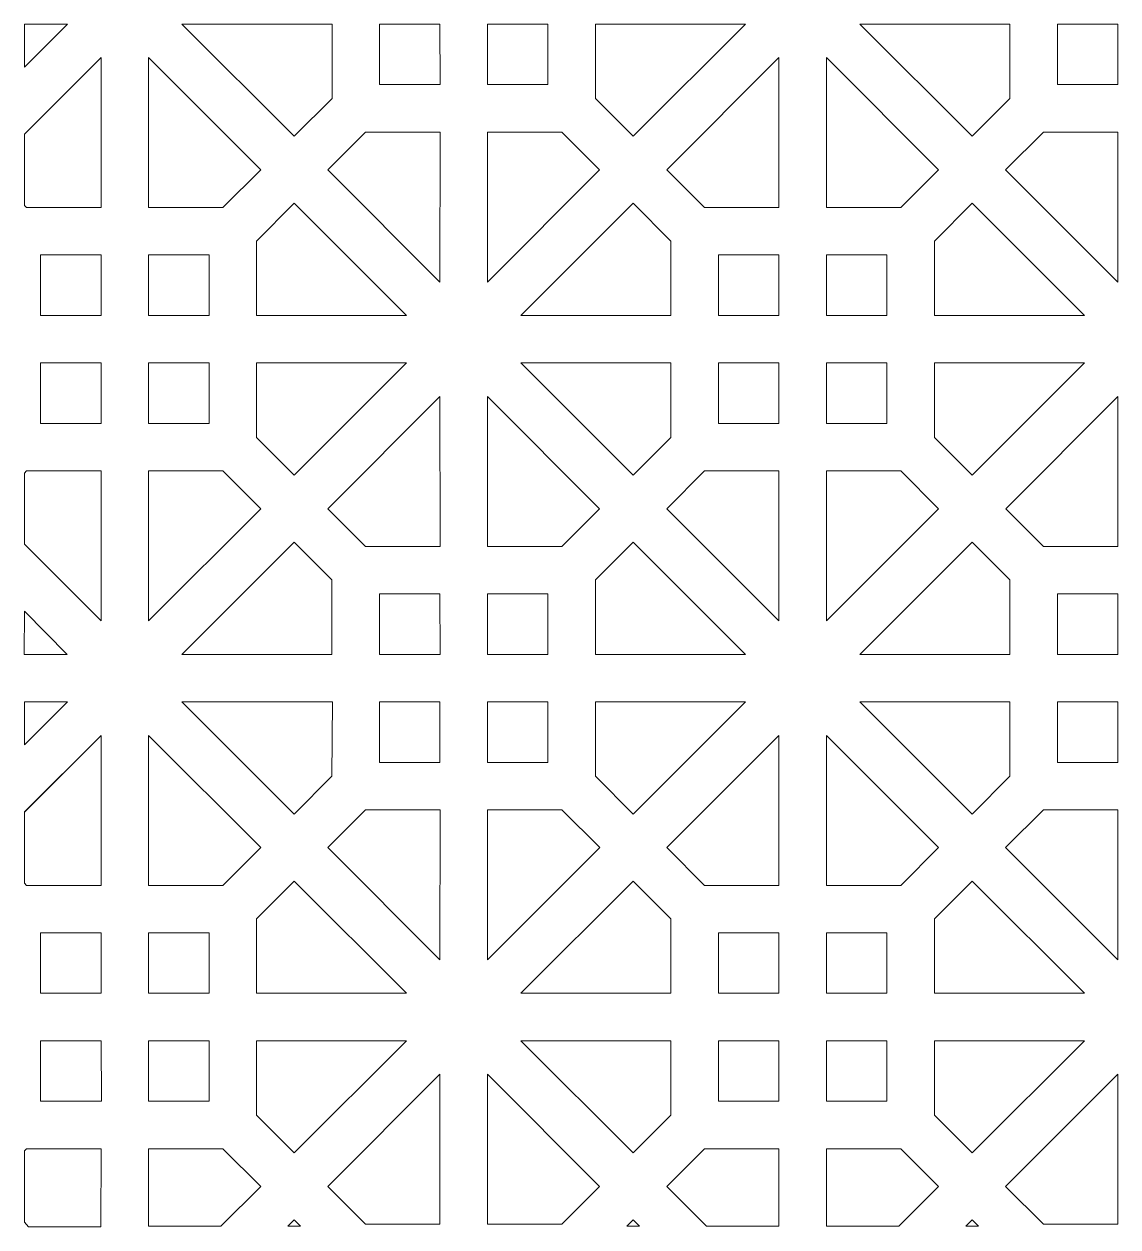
# Model space of a CAD drawing. Header units: centimetres. Extents: x -89 to 89, y -100 to 100.
# Drawn here: x 8.67 to 50.2, y -100.01 to -54.33 of the extents above; entities that cross this region are included whole.
import ezdxf

# ---------------------------------------------------------------- set-up
doc = ezdxf.new("R2010")
doc.units = ezdxf.units.CM
doc.header["$MEASUREMENT"] = 0
doc.layers.add('layer 1', color=7, linetype='Continuous')

msp = doc.modelspace()

# ---------------------------------------------------------------- linework, layer by layer
at = {"layer": 'layer 1', "color": 177, "lineweight": 9}
for points in [[(8.67953, -55.97206), (8.67953, -55.97206), (10.31772, -54.33388), (10.31772, -54.33388)], [(8.67953, -55.97206), (8.67953, -55.97206), (10.31772, -54.33388), (10.31772, -54.33388)], [(8.76339, -97.04199), (8.76339, -97.04199), (8.68019, -97.12556), (8.68019, -97.12556)], [(8.76339, -97.04199), (8.76339, -97.04199), (8.68019, -97.12556), (8.68019, -97.12556)]]:
    msp.add_open_spline(points, degree=3, dxfattribs=at)
for points, knots in [([(10.31772, -54.33388), (10.31772, -54.33388), (8.67955, -54.3339), (8.67955, -54.3339), (8.67955, -54.3339), (8.67955, -54.3339), (8.68017, -55.97179), (8.68017, -55.97179), (8.68017, -55.97179), (8.68017, -55.97179), (10.31772, -54.33388), (10.31772, -54.33388)], [0, 0, 0, 0, 0.25, 0.25, 0.25, 0.25, 0.5, 0.5, 0.5, 0.5, 1, 1, 1, 1]), ([(14.66332, -54.3339), (14.66332, -54.3339), (18.92513, -58.59571), (18.92513, -58.59571), (18.92513, -58.59571), (18.92513, -58.59571), (20.36047, -57.16073), (20.36047, -57.16073), (20.36047, -57.16073), (20.36047, -57.16073), (20.36048, -54.33363), (20.36048, -54.33363), (20.36048, -54.33363), (20.36048, -54.33363), (14.66332, -54.3339), (14.66332, -54.3339)], [0, 0, 0, 0, 0.2, 0.2, 0.2, 0.2, 0.4, 0.4, 0.4, 0.4, 0.6, 0.6, 0.6, 0.6, 1, 1, 1, 1]), ([(22.15984, -54.3339), (22.15984, -54.3339), (24.45986, -54.3339), (24.45986, -54.3339), (24.45986, -54.3339), (24.45986, -54.3339), (24.4605, -56.63359), (24.4605, -56.63359), (24.4605, -56.63359), (24.4605, -56.63359), (22.16048, -56.63359), (22.16048, -56.63359), (22.16048, -56.63359), (22.16048, -56.63359), (22.15984, -54.3339), (22.15984, -54.3339)], [0, 0, 0, 0, 0.2, 0.2, 0.2, 0.2, 0.4, 0.4, 0.4, 0.4, 0.6, 0.6, 0.6, 0.6, 1, 1, 1, 1]), ([(26.25986, -56.63387), (26.25986, -56.63387), (28.55984, -56.63386), (28.55984, -56.63386), (28.55984, -56.63386), (28.55984, -56.63386), (28.56047, -54.33363), (28.56047, -54.33363), (28.56047, -54.33363), (28.56047, -54.33363), (26.2605, -54.33364), (26.2605, -54.33364), (26.2605, -54.33364), (26.2605, -54.33364), (26.25986, -56.63387), (26.25986, -56.63387)], [0, 0, 0, 0, 0.2, 0.2, 0.2, 0.2, 0.4, 0.4, 0.4, 0.4, 0.6, 0.6, 0.6, 0.6, 1, 1, 1, 1]), ([(30.35984, -57.16107), (30.35984, -57.16107), (30.35984, -54.3339), (30.35984, -54.3339), (30.35984, -54.3339), (30.35984, -54.3339), (36.05704, -54.33363), (36.05704, -54.33363), (36.05704, -54.33363), (36.05704, -54.33363), (31.79517, -58.59548), (31.79517, -58.59548), (31.79517, -58.59548), (31.79517, -58.59548), (30.35984, -57.16107), (30.35984, -57.16107)], [0, 0, 0, 0, 0.2, 0.2, 0.2, 0.2, 0.4, 0.4, 0.4, 0.4, 0.6, 0.6, 0.6, 0.6, 1, 1, 1, 1]), ([(46.09861, -54.3339), (46.09861, -54.3339), (46.09861, -57.1612), (46.09861, -57.1612), (46.09861, -57.1612), (46.09861, -57.1612), (44.66461, -58.59556), (44.66461, -58.59556), (44.66461, -58.59556), (44.66461, -58.59556), (40.40266, -54.33363), (40.40266, -54.33363), (40.40266, -54.33363), (40.40266, -54.33363), (46.09861, -54.3339), (46.09861, -54.3339)], [0, 0, 0, 0, 0.2, 0.2, 0.2, 0.2, 0.4, 0.4, 0.4, 0.4, 0.6, 0.6, 0.6, 0.6, 1, 1, 1, 1]), ([(50.19859, -56.63394), (50.19859, -56.63394), (50.19859, -54.3339), (50.19859, -54.3339), (50.19859, -54.3339), (50.19859, -54.3339), (47.89924, -54.33363), (47.89924, -54.33363), (47.89924, -54.33363), (47.89924, -54.33363), (47.89925, -56.63367), (47.89925, -56.63367), (47.89925, -56.63367), (47.89925, -56.63367), (50.19859, -56.63394), (50.19859, -56.63394)], [0, 0, 0, 0, 0.2, 0.2, 0.2, 0.2, 0.4, 0.4, 0.4, 0.4, 0.6, 0.6, 0.6, 0.6, 1, 1, 1, 1]), ([(8.67956, -61.21945), (8.67956, -61.21945), (8.67954, -58.51765), (8.67954, -58.51765), (8.67954, -58.51765), (8.67954, -58.51765), (11.59114, -55.60642), (11.59114, -55.60642), (11.59114, -55.60642), (11.59114, -55.60642), (11.59116, -61.30295), (11.59116, -61.30295), (11.59116, -61.30295), (11.59116, -61.30295), (8.76394, -61.30295), (8.76394, -61.30295), (8.76394, -61.30295), (8.76394, -61.30295), (8.67956, -61.21945), (8.67956, -61.21945)], [0, 0, 0, 0, 0.16666667, 0.16666667, 0.16666667, 0.16666667, 0.33333333, 0.33333333, 0.33333333, 0.33333333, 0.5, 0.5, 0.5, 0.5, 0.66666667, 0.66666667, 0.66666667, 0.66666667, 1, 1, 1, 1]), ([(8.67954, -58.51765), (8.67954, -58.51765), (11.5905, -55.60669), (11.5905, -55.60669), (11.5905, -55.60669), (11.5905, -55.60669), (11.59116, -61.30295), (11.59116, -61.30295), (11.59116, -61.30295), (11.59116, -61.30295), (8.76394, -61.30295), (8.76394, -61.30295), (8.76394, -61.30295), (8.76394, -61.30295), (8.6802, -61.21918), (8.6802, -61.21918)], [0, 0, 0, 0, 0.2, 0.2, 0.2, 0.2, 0.4, 0.4, 0.4, 0.4, 0.6, 0.6, 0.6, 0.6, 1, 1, 1, 1]), ([(8.67954, -58.51765), (8.67954, -58.51765), (11.5905, -55.60669), (11.5905, -55.60669), (11.5905, -55.60669), (11.5905, -55.60669), (11.59116, -61.30295), (11.59116, -61.30295), (11.59116, -61.30295), (11.59116, -61.30295), (8.76394, -61.30295), (8.76394, -61.30295), (8.76394, -61.30295), (8.76394, -61.30295), (8.6802, -61.21918), (8.6802, -61.21918)], [0, 0, 0, 0, 0.2, 0.2, 0.2, 0.2, 0.4, 0.4, 0.4, 0.4, 0.6, 0.6, 0.6, 0.6, 1, 1, 1, 1]), ([(17.65236, -59.86854), (17.65236, -59.86854), (13.39052, -55.60669), (13.39052, -55.60669), (13.39052, -55.60669), (13.39052, -55.60669), (13.39116, -61.30295), (13.39116, -61.30295), (13.39116, -61.30295), (13.39116, -61.30295), (16.21831, -61.30295), (16.21831, -61.30295), (16.21831, -61.30295), (16.21831, -61.30295), (17.65236, -59.86854), (17.65236, -59.86854)], [0, 0, 0, 0, 0.2, 0.2, 0.2, 0.2, 0.4, 0.4, 0.4, 0.4, 0.6, 0.6, 0.6, 0.6, 1, 1, 1, 1]), ([(37.32923, -55.60671), (37.32923, -55.60671), (33.06736, -59.86861), (33.06736, -59.86861), (33.06736, -59.86861), (33.06736, -59.86861), (34.50268, -61.30302), (34.50268, -61.30302), (34.50268, -61.30302), (34.50268, -61.30302), (37.32987, -61.30302), (37.32987, -61.30302), (37.32987, -61.30302), (37.32987, -61.30302), (37.32923, -55.60671), (37.32923, -55.60671)], [0, 0, 0, 0, 0.2, 0.2, 0.2, 0.2, 0.4, 0.4, 0.4, 0.4, 0.6, 0.6, 0.6, 0.6, 1, 1, 1, 1]), ([(43.39117, -59.86863), (43.39117, -59.86863), (39.12923, -55.6067), (39.12923, -55.6067), (39.12923, -55.6067), (39.12923, -55.6067), (39.12987, -61.30301), (39.12987, -61.30301), (39.12987, -61.30301), (39.12987, -61.30301), (41.95717, -61.30303), (41.95717, -61.30303), (41.95717, -61.30303), (41.95717, -61.30303), (43.39117, -59.86863), (43.39117, -59.86863)], [0, 0, 0, 0, 0.2, 0.2, 0.2, 0.2, 0.4, 0.4, 0.4, 0.4, 0.6, 0.6, 0.6, 0.6, 1, 1, 1, 1]), ([(20.19792, -59.86851), (20.19792, -59.86851), (24.45986, -64.13044), (24.45986, -64.13044), (24.45986, -64.13044), (24.45986, -64.13044), (24.4605, -58.43359), (24.4605, -58.43359), (24.4605, -58.43359), (24.4605, -58.43359), (21.6332, -58.43357), (21.6332, -58.43357), (21.6332, -58.43357), (21.6332, -58.43357), (20.19792, -59.86851), (20.19792, -59.86851)], [0, 0, 0, 0, 0.2, 0.2, 0.2, 0.2, 0.4, 0.4, 0.4, 0.4, 0.6, 0.6, 0.6, 0.6, 1, 1, 1, 1]), ([(26.25986, -64.13043), (26.25986, -64.13043), (30.52173, -59.86853), (30.52173, -59.86853), (30.52173, -59.86853), (30.52173, -59.86853), (29.08769, -58.43358), (29.08769, -58.43358), (29.08769, -58.43358), (29.08769, -58.43358), (26.2605, -58.43358), (26.2605, -58.43358), (26.2605, -58.43358), (26.2605, -58.43358), (26.25986, -64.13043), (26.25986, -64.13043)], [0, 0, 0, 0, 0.2, 0.2, 0.2, 0.2, 0.4, 0.4, 0.4, 0.4, 0.6, 0.6, 0.6, 0.6, 1, 1, 1, 1]), ([(45.93675, -59.86862), (45.93675, -59.86862), (50.19859, -64.13047), (50.19859, -64.13047), (50.19859, -64.13047), (50.19859, -64.13047), (50.19923, -58.43367), (50.19923, -58.43367), (50.19923, -58.43367), (50.19923, -58.43367), (47.37208, -58.43367), (47.37208, -58.43367), (47.37208, -58.43367), (47.37208, -58.43367), (45.93675, -59.86862), (45.93675, -59.86862)], [0, 0, 0, 0, 0.2, 0.2, 0.2, 0.2, 0.4, 0.4, 0.4, 0.4, 0.6, 0.6, 0.6, 0.6, 1, 1, 1, 1]), ([(17.4905, -65.40326), (17.4905, -65.40326), (17.4905, -62.57596), (17.4905, -62.57596), (17.4905, -62.57596), (17.4905, -62.57596), (18.92578, -61.14106), (18.92578, -61.14106), (18.92578, -61.14106), (18.92578, -61.14106), (23.18773, -65.40299), (23.18773, -65.40299), (23.18773, -65.40299), (23.18773, -65.40299), (17.4905, -65.40326), (17.4905, -65.40326)], [0, 0, 0, 0, 0.2, 0.2, 0.2, 0.2, 0.4, 0.4, 0.4, 0.4, 0.6, 0.6, 0.6, 0.6, 1, 1, 1, 1]), ([(33.22925, -62.57607), (33.22925, -62.57607), (33.22925, -65.40324), (33.22925, -65.40324), (33.22925, -65.40324), (33.22925, -65.40324), (27.53333, -65.40297), (27.53333, -65.40297), (27.53333, -65.40297), (27.53333, -65.40297), (31.7952, -61.14112), (31.7952, -61.14112), (31.7952, -61.14112), (31.7952, -61.14112), (33.22925, -62.57607), (33.22925, -62.57607)], [0, 0, 0, 0, 0.2, 0.2, 0.2, 0.2, 0.4, 0.4, 0.4, 0.4, 0.6, 0.6, 0.6, 0.6, 1, 1, 1, 1]), ([(48.92577, -65.40324), (48.92577, -65.40324), (44.66396, -61.14143), (44.66396, -61.14143), (44.66396, -61.14143), (44.66396, -61.14143), (43.2299, -62.57587), (43.2299, -62.57587), (43.2299, -62.57587), (43.2299, -62.57587), (43.22989, -65.40297), (43.22989, -65.40297), (43.22989, -65.40297), (43.22989, -65.40297), (48.92577, -65.40324), (48.92577, -65.40324)], [0, 0, 0, 0, 0.2, 0.2, 0.2, 0.2, 0.4, 0.4, 0.4, 0.4, 0.6, 0.6, 0.6, 0.6, 1, 1, 1, 1]), ([(9.2905, -65.40326), (9.2905, -65.40326), (11.59052, -65.40326), (11.59052, -65.40326), (11.59052, -65.40326), (11.59052, -65.40326), (11.59117, -63.10295), (11.59117, -63.10295), (11.59117, -63.10295), (11.59117, -63.10295), (9.29114, -63.10295), (9.29114, -63.10295), (9.29114, -63.10295), (9.29114, -63.10295), (9.2905, -65.40326), (9.2905, -65.40326)], [0, 0, 0, 0, 0.2, 0.2, 0.2, 0.2, 0.4, 0.4, 0.4, 0.4, 0.6, 0.6, 0.6, 0.6, 1, 1, 1, 1]), ([(13.39052, -63.10322), (13.39052, -63.10322), (13.39052, -65.40326), (13.39052, -65.40326), (13.39052, -65.40326), (13.39052, -65.40326), (15.69115, -65.40299), (15.69115, -65.40299), (15.69115, -65.40299), (15.69115, -65.40299), (15.69114, -63.10295), (15.69114, -63.10295), (15.69114, -63.10295), (15.69114, -63.10295), (13.39052, -63.10322), (13.39052, -63.10322)], [0, 0, 0, 0, 0.2, 0.2, 0.2, 0.2, 0.4, 0.4, 0.4, 0.4, 0.6, 0.6, 0.6, 0.6, 1, 1, 1, 1]), ([(37.32923, -63.10327), (37.32923, -63.10327), (35.02925, -63.10328), (35.02925, -63.10328), (35.02925, -63.10328), (35.02925, -63.10328), (35.0299, -65.40297), (35.0299, -65.40297), (35.0299, -65.40297), (35.0299, -65.40297), (37.32987, -65.40296), (37.32987, -65.40296), (37.32987, -65.40296), (37.32987, -65.40296), (37.32923, -63.10327), (37.32923, -63.10327)], [0, 0, 0, 0, 0.2, 0.2, 0.2, 0.2, 0.4, 0.4, 0.4, 0.4, 0.6, 0.6, 0.6, 0.6, 1, 1, 1, 1]), ([(41.42925, -65.40324), (41.42925, -65.40324), (39.12923, -65.40324), (39.12923, -65.40324), (39.12923, -65.40324), (39.12923, -65.40324), (39.12987, -63.10301), (39.12987, -63.10301), (39.12987, -63.10301), (39.12987, -63.10301), (41.42989, -63.10301), (41.42989, -63.10301), (41.42989, -63.10301), (41.42989, -63.10301), (41.42925, -65.40324), (41.42925, -65.40324)], [0, 0, 0, 0, 0.2, 0.2, 0.2, 0.2, 0.4, 0.4, 0.4, 0.4, 0.6, 0.6, 0.6, 0.6, 1, 1, 1, 1]), ([(9.2905, -67.20326), (9.2905, -67.20326), (11.59052, -67.20326), (11.59052, -67.20326), (11.59052, -67.20326), (11.59052, -67.20326), (11.59116, -69.50295), (11.59116, -69.50295), (11.59116, -69.50295), (11.59116, -69.50295), (9.29114, -69.50295), (9.29114, -69.50295), (9.29114, -69.50295), (9.29114, -69.50295), (9.2905, -67.20326), (9.2905, -67.20326)], [0, 0, 0, 0, 0.2, 0.2, 0.2, 0.2, 0.4, 0.4, 0.4, 0.4, 0.6, 0.6, 0.6, 0.6, 1, 1, 1, 1]), ([(13.39052, -69.50323), (13.39052, -69.50323), (15.6905, -69.50322), (15.6905, -69.50322), (15.6905, -69.50322), (15.6905, -69.50322), (15.69113, -67.20299), (15.69113, -67.20299), (15.69113, -67.20299), (15.69113, -67.20299), (13.39116, -67.203), (13.39116, -67.203), (13.39116, -67.203), (13.39116, -67.203), (13.39052, -69.50323), (13.39052, -69.50323)], [0, 0, 0, 0, 0.2, 0.2, 0.2, 0.2, 0.4, 0.4, 0.4, 0.4, 0.6, 0.6, 0.6, 0.6, 1, 1, 1, 1]), ([(17.4905, -70.03043), (17.4905, -70.03043), (17.4905, -67.20326), (17.4905, -67.20326), (17.4905, -67.20326), (17.4905, -67.20326), (23.1877, -67.20299), (23.1877, -67.20299), (23.1877, -67.20299), (23.1877, -67.20299), (18.92583, -71.46484), (18.92583, -71.46484), (18.92583, -71.46484), (18.92583, -71.46484), (17.4905, -70.03043), (17.4905, -70.03043)], [0, 0, 0, 0, 0.2, 0.2, 0.2, 0.2, 0.4, 0.4, 0.4, 0.4, 0.6, 0.6, 0.6, 0.6, 1, 1, 1, 1]), ([(33.22925, -67.20324), (33.22925, -67.20324), (33.22925, -70.03054), (33.22925, -70.03054), (33.22925, -70.03054), (33.22925, -70.03054), (31.79525, -71.4649), (31.79525, -71.4649), (31.79525, -71.4649), (31.79525, -71.4649), (27.5333, -67.20297), (27.5333, -67.20297), (27.5333, -67.20297), (27.5333, -67.20297), (33.22925, -67.20324), (33.22925, -67.20324)], [0, 0, 0, 0, 0.2, 0.2, 0.2, 0.2, 0.4, 0.4, 0.4, 0.4, 0.6, 0.6, 0.6, 0.6, 1, 1, 1, 1]), ([(37.32923, -69.50328), (37.32923, -69.50328), (37.32923, -67.20324), (37.32923, -67.20324), (37.32923, -67.20324), (37.32923, -67.20324), (35.02988, -67.20297), (35.02988, -67.20297), (35.02988, -67.20297), (35.02988, -67.20297), (35.02989, -69.50301), (35.02989, -69.50301), (35.02989, -69.50301), (35.02989, -69.50301), (37.32923, -69.50328), (37.32923, -69.50328)], [0, 0, 0, 0, 0.2, 0.2, 0.2, 0.2, 0.4, 0.4, 0.4, 0.4, 0.6, 0.6, 0.6, 0.6, 1, 1, 1, 1]), ([(41.42925, -67.20324), (41.42925, -67.20324), (39.12923, -67.20324), (39.12923, -67.20324), (39.12923, -67.20324), (39.12923, -67.20324), (39.12986, -69.50301), (39.12986, -69.50301), (39.12986, -69.50301), (39.12986, -69.50301), (41.42989, -69.50301), (41.42989, -69.50301), (41.42989, -69.50301), (41.42989, -69.50301), (41.42925, -67.20324), (41.42925, -67.20324)], [0, 0, 0, 0, 0.2, 0.2, 0.2, 0.2, 0.4, 0.4, 0.4, 0.4, 0.6, 0.6, 0.6, 0.6, 1, 1, 1, 1]), ([(48.92582, -67.20324), (48.92582, -67.20324), (44.6639, -71.46515), (44.6639, -71.46515), (44.6639, -71.46515), (44.6639, -71.46515), (43.22988, -70.03022), (43.22988, -70.03022), (43.22988, -70.03022), (43.22988, -70.03022), (43.22989, -67.20297), (43.22989, -67.20297), (43.22989, -67.20297), (43.22989, -67.20297), (48.92582, -67.20324), (48.92582, -67.20324)], [0, 0, 0, 0, 0.2, 0.2, 0.2, 0.2, 0.4, 0.4, 0.4, 0.4, 0.6, 0.6, 0.6, 0.6, 1, 1, 1, 1]), ([(24.45989, -68.47607), (24.45989, -68.47607), (20.19802, -72.73797), (20.19802, -72.73797), (20.19802, -72.73797), (20.19802, -72.73797), (21.63334, -74.17238), (21.63334, -74.17238), (21.63334, -74.17238), (21.63334, -74.17238), (24.46053, -74.17238), (24.46053, -74.17238), (24.46053, -74.17238), (24.46053, -74.17238), (24.45989, -68.47607), (24.45989, -68.47607)], [0, 0, 0, 0, 0.2, 0.2, 0.2, 0.2, 0.4, 0.4, 0.4, 0.4, 0.6, 0.6, 0.6, 0.6, 1, 1, 1, 1]), ([(30.52183, -72.73799), (30.52183, -72.73799), (26.25989, -68.47606), (26.25989, -68.47606), (26.25989, -68.47606), (26.25989, -68.47606), (26.26053, -74.17237), (26.26053, -74.17237), (26.26053, -74.17237), (26.26053, -74.17237), (29.08783, -74.17239), (29.08783, -74.17239), (29.08783, -74.17239), (29.08783, -74.17239), (30.52183, -72.73799), (30.52183, -72.73799)], [0, 0, 0, 0, 0.2, 0.2, 0.2, 0.2, 0.4, 0.4, 0.4, 0.4, 0.6, 0.6, 0.6, 0.6, 1, 1, 1, 1]), ([(50.19856, -68.47605), (50.19856, -68.47605), (50.19858, -74.17258), (50.19858, -74.17258), (50.19858, -74.17258), (50.19858, -74.17258), (47.372, -74.17231), (47.372, -74.17231), (47.372, -74.17231), (47.372, -74.17231), (45.93734, -72.73765), (45.93734, -72.73765), (45.93734, -72.73765), (45.93734, -72.73765), (50.19856, -68.47605), (50.19856, -68.47605)], [0, 0, 0, 0, 0.2, 0.2, 0.2, 0.2, 0.4, 0.4, 0.4, 0.4, 0.6, 0.6, 0.6, 0.6, 1, 1, 1, 1]), ([(8.67955, -71.38688), (8.67955, -71.38688), (8.76322, -71.3032), (8.76322, -71.3032), (8.76322, -71.3032), (8.76322, -71.3032), (11.59116, -71.30295), (11.59116, -71.30295), (11.59116, -71.30295), (11.59116, -71.30295), (11.59116, -76.99953), (11.59116, -76.99953), (11.59116, -76.99953), (11.59116, -76.99953), (8.68019, -74.08853), (8.68019, -74.08853), (8.68019, -74.08853), (8.68019, -74.08853), (8.67955, -71.38688), (8.67955, -71.38688)], [0, 0, 0, 0, 0.16666667, 0.16666667, 0.16666667, 0.16666667, 0.33333333, 0.33333333, 0.33333333, 0.33333333, 0.5, 0.5, 0.5, 0.5, 0.66666667, 0.66666667, 0.66666667, 0.66666667, 1, 1, 1, 1]), ([(13.39052, -76.99979), (13.39052, -76.99979), (17.65239, -72.73789), (17.65239, -72.73789), (17.65239, -72.73789), (17.65239, -72.73789), (16.21835, -71.30294), (16.21835, -71.30294), (16.21835, -71.30294), (16.21835, -71.30294), (13.39116, -71.30294), (13.39116, -71.30294), (13.39116, -71.30294), (13.39116, -71.30294), (13.39052, -76.99979), (13.39052, -76.99979)], [0, 0, 0, 0, 0.2, 0.2, 0.2, 0.2, 0.4, 0.4, 0.4, 0.4, 0.6, 0.6, 0.6, 0.6, 1, 1, 1, 1]), ([(33.06739, -72.73796), (33.06739, -72.73796), (37.32923, -76.99981), (37.32923, -76.99981), (37.32923, -76.99981), (37.32923, -76.99981), (37.32987, -71.30301), (37.32987, -71.30301), (37.32987, -71.30301), (37.32987, -71.30301), (34.50272, -71.30301), (34.50272, -71.30301), (34.50272, -71.30301), (34.50272, -71.30301), (33.06739, -72.73796), (33.06739, -72.73796)], [0, 0, 0, 0, 0.2, 0.2, 0.2, 0.2, 0.4, 0.4, 0.4, 0.4, 0.6, 0.6, 0.6, 0.6, 1, 1, 1, 1]), ([(39.12925, -76.99981), (39.12925, -76.99981), (39.12923, -71.30328), (39.12923, -71.30328), (39.12923, -71.30328), (39.12923, -71.30328), (41.95709, -71.30301), (41.95709, -71.30301), (41.95709, -71.30301), (41.95709, -71.30301), (43.39175, -72.73767), (43.39175, -72.73767), (43.39175, -72.73767), (43.39175, -72.73767), (39.12925, -76.99981), (39.12925, -76.99981)], [0, 0, 0, 0, 0.2, 0.2, 0.2, 0.2, 0.4, 0.4, 0.4, 0.4, 0.6, 0.6, 0.6, 0.6, 1, 1, 1, 1]), ([(20.35991, -75.44543), (20.35991, -75.44543), (20.35991, -78.2726), (20.35991, -78.2726), (20.35991, -78.2726), (20.35991, -78.2726), (14.66399, -78.27233), (14.66399, -78.27233), (14.66399, -78.27233), (14.66399, -78.27233), (18.92586, -74.01048), (18.92586, -74.01048), (18.92586, -74.01048), (18.92586, -74.01048), (20.35991, -75.44543), (20.35991, -75.44543)], [0, 0, 0, 0, 0.2, 0.2, 0.2, 0.2, 0.4, 0.4, 0.4, 0.4, 0.6, 0.6, 0.6, 0.6, 1, 1, 1, 1]), ([(36.05643, -78.2726), (36.05643, -78.2726), (31.79462, -74.01079), (31.79462, -74.01079), (31.79462, -74.01079), (31.79462, -74.01079), (30.36056, -75.44523), (30.36056, -75.44523), (30.36056, -75.44523), (30.36056, -75.44523), (30.36055, -78.27233), (30.36055, -78.27233), (30.36055, -78.27233), (30.36055, -78.27233), (36.05643, -78.2726), (36.05643, -78.2726)], [0, 0, 0, 0, 0.2, 0.2, 0.2, 0.2, 0.4, 0.4, 0.4, 0.4, 0.6, 0.6, 0.6, 0.6, 1, 1, 1, 1]), ([(40.40199, -78.27262), (40.40199, -78.27262), (44.66391, -74.01071), (44.66391, -74.01071), (44.66391, -74.01071), (44.66391, -74.01071), (46.09921, -75.4451), (46.09921, -75.4451), (46.09921, -75.4451), (46.09921, -75.4451), (46.0992, -78.27235), (46.0992, -78.27235), (46.0992, -78.27235), (46.0992, -78.27235), (40.40199, -78.27262), (40.40199, -78.27262)], [0, 0, 0, 0, 0.2, 0.2, 0.2, 0.2, 0.4, 0.4, 0.4, 0.4, 0.6, 0.6, 0.6, 0.6, 1, 1, 1, 1]), ([(24.45989, -75.97263), (24.45989, -75.97263), (22.15991, -75.97264), (22.15991, -75.97264), (22.15991, -75.97264), (22.15991, -75.97264), (22.16056, -78.27233), (22.16056, -78.27233), (22.16056, -78.27233), (22.16056, -78.27233), (24.46053, -78.27232), (24.46053, -78.27232), (24.46053, -78.27232), (24.46053, -78.27232), (24.45989, -75.97263), (24.45989, -75.97263)], [0, 0, 0, 0, 0.2, 0.2, 0.2, 0.2, 0.4, 0.4, 0.4, 0.4, 0.6, 0.6, 0.6, 0.6, 1, 1, 1, 1]), ([(28.55991, -78.2726), (28.55991, -78.2726), (26.25989, -78.2726), (26.25989, -78.2726), (26.25989, -78.2726), (26.25989, -78.2726), (26.26053, -75.97237), (26.26053, -75.97237), (26.26053, -75.97237), (26.26053, -75.97237), (28.56055, -75.97237), (28.56055, -75.97237), (28.56055, -75.97237), (28.56055, -75.97237), (28.55991, -78.2726), (28.55991, -78.2726)], [0, 0, 0, 0, 0.2, 0.2, 0.2, 0.2, 0.4, 0.4, 0.4, 0.4, 0.6, 0.6, 0.6, 0.6, 1, 1, 1, 1]), ([(47.89856, -78.27262), (47.89856, -78.27262), (50.19858, -78.27262), (50.19858, -78.27262), (50.19858, -78.27262), (50.19858, -78.27262), (50.19923, -75.97231), (50.19923, -75.97231), (50.19923, -75.97231), (50.19923, -75.97231), (47.8992, -75.97231), (47.8992, -75.97231), (47.8992, -75.97231), (47.8992, -75.97231), (47.89856, -78.27262), (47.89856, -78.27262)], [0, 0, 0, 0, 0.2, 0.2, 0.2, 0.2, 0.4, 0.4, 0.4, 0.4, 0.6, 0.6, 0.6, 0.6, 1, 1, 1, 1]), ([(8.66875, -78.27223), (8.66875, -78.27223), (8.67956, -76.6344), (8.67956, -76.6344), (8.67956, -76.6344), (8.67956, -76.6344), (10.30835, -78.27207), (10.30835, -78.27207), (10.30835, -78.27207), (10.30835, -78.27207), (8.66875, -78.27223), (8.66875, -78.27223)], [0, 0, 0, 0, 0.25, 0.25, 0.25, 0.25, 0.5, 0.5, 0.5, 0.5, 1, 1, 1, 1]), ([(8.67955, -80.07261), (8.67955, -80.07261), (10.31835, -80.07234), (10.31835, -80.07234), (10.31835, -80.07234), (10.31835, -80.07234), (8.68019, -81.7105), (8.68019, -81.7105), (8.68019, -81.7105), (8.68019, -81.7105), (8.67955, -80.07261), (8.67955, -80.07261)], [0, 0, 0, 0, 0.25, 0.25, 0.25, 0.25, 0.5, 0.5, 0.5, 0.5, 1, 1, 1, 1]), ([(20.38322, -80.07244), (20.38322, -80.07244), (20.35991, -82.8999), (20.35991, -82.8999), (20.35991, -82.8999), (20.35991, -82.8999), (18.92591, -84.33426), (18.92591, -84.33426), (18.92591, -84.33426), (18.92591, -84.33426), (14.66396, -80.07233), (14.66396, -80.07233), (14.66396, -80.07233), (14.66396, -80.07233), (20.38322, -80.07244), (20.38322, -80.07244)], [0, 0, 0, 0, 0.2, 0.2, 0.2, 0.2, 0.4, 0.4, 0.4, 0.4, 0.6, 0.6, 0.6, 0.6, 1, 1, 1, 1]), ([(24.45989, -82.37264), (24.45989, -82.37264), (24.45989, -80.0726), (24.45989, -80.0726), (24.45989, -80.0726), (24.45989, -80.0726), (22.16054, -80.07233), (22.16054, -80.07233), (22.16054, -80.07233), (22.16054, -80.07233), (22.16055, -82.37237), (22.16055, -82.37237), (22.16055, -82.37237), (22.16055, -82.37237), (24.45989, -82.37264), (24.45989, -82.37264)], [0, 0, 0, 0, 0.2, 0.2, 0.2, 0.2, 0.4, 0.4, 0.4, 0.4, 0.6, 0.6, 0.6, 0.6, 1, 1, 1, 1]), ([(28.55991, -80.0726), (28.55991, -80.0726), (26.25989, -80.0726), (26.25989, -80.0726), (26.25989, -80.0726), (26.25989, -80.0726), (26.26052, -82.37237), (26.26052, -82.37237), (26.26052, -82.37237), (26.26052, -82.37237), (28.56055, -82.37237), (28.56055, -82.37237), (28.56055, -82.37237), (28.56055, -82.37237), (28.55991, -80.0726), (28.55991, -80.0726)], [0, 0, 0, 0, 0.2, 0.2, 0.2, 0.2, 0.4, 0.4, 0.4, 0.4, 0.6, 0.6, 0.6, 0.6, 1, 1, 1, 1]), ([(36.05648, -80.0726), (36.05648, -80.0726), (31.79456, -84.33451), (31.79456, -84.33451), (31.79456, -84.33451), (31.79456, -84.33451), (30.36054, -82.89958), (30.36054, -82.89958), (30.36054, -82.89958), (30.36054, -82.89958), (30.36055, -80.07233), (30.36055, -80.07233), (30.36055, -80.07233), (30.36055, -80.07233), (36.05648, -80.0726), (36.05648, -80.0726)], [0, 0, 0, 0, 0.2, 0.2, 0.2, 0.2, 0.4, 0.4, 0.4, 0.4, 0.6, 0.6, 0.6, 0.6, 1, 1, 1, 1]), ([(40.40204, -80.07262), (40.40204, -80.07262), (44.66385, -84.33443), (44.66385, -84.33443), (44.66385, -84.33443), (44.66385, -84.33443), (46.09919, -82.89945), (46.09919, -82.89945), (46.09919, -82.89945), (46.09919, -82.89945), (46.0992, -80.07235), (46.0992, -80.07235), (46.0992, -80.07235), (46.0992, -80.07235), (40.40204, -80.07262), (40.40204, -80.07262)], [0, 0, 0, 0, 0.2, 0.2, 0.2, 0.2, 0.4, 0.4, 0.4, 0.4, 0.6, 0.6, 0.6, 0.6, 1, 1, 1, 1]), ([(47.89856, -80.07262), (47.89856, -80.07262), (50.19858, -80.07262), (50.19858, -80.07262), (50.19858, -80.07262), (50.19858, -80.07262), (50.19922, -82.37231), (50.19922, -82.37231), (50.19922, -82.37231), (50.19922, -82.37231), (47.8992, -82.37231), (47.8992, -82.37231), (47.8992, -82.37231), (47.8992, -82.37231), (47.89856, -80.07262), (47.89856, -80.07262)], [0, 0, 0, 0, 0.2, 0.2, 0.2, 0.2, 0.4, 0.4, 0.4, 0.4, 0.6, 0.6, 0.6, 0.6, 1, 1, 1, 1]), ([(8.67956, -86.95818), (8.67956, -86.95818), (8.67907, -84.2565), (8.67907, -84.2565), (8.67907, -84.2565), (8.67907, -84.2565), (11.59118, -81.34515), (11.59118, -81.34515), (11.59118, -81.34515), (11.59118, -81.34515), (11.59118, -87.04173), (11.59118, -87.04173), (11.59118, -87.04173), (11.59118, -87.04173), (8.76399, -87.04173), (8.76399, -87.04173), (8.76399, -87.04173), (8.76399, -87.04173), (8.67956, -86.95818), (8.67956, -86.95818)], [0, 0, 0, 0, 0.16666667, 0.16666667, 0.16666667, 0.16666667, 0.33333333, 0.33333333, 0.33333333, 0.33333333, 0.5, 0.5, 0.5, 0.5, 0.66666667, 0.66666667, 0.66666667, 0.66666667, 1, 1, 1, 1]), ([(8.76335, -87.042), (8.76335, -87.042), (11.59118, -87.04173), (11.59118, -87.04173), (11.59118, -87.04173), (11.59118, -87.04173), (11.59118, -81.34515), (11.59118, -81.34515), (11.59118, -81.34515), (11.59118, -81.34515), (8.68019, -84.25617), (8.68019, -84.25617)], [0, 0, 0, 0, 0.25, 0.25, 0.25, 0.25, 0.5, 0.5, 0.5, 0.5, 1, 1, 1, 1]), ([(8.76335, -87.042), (8.76335, -87.042), (11.59118, -87.04173), (11.59118, -87.04173), (11.59118, -87.04173), (11.59118, -87.04173), (11.59118, -81.34515), (11.59118, -81.34515), (11.59118, -81.34515), (11.59118, -81.34515), (8.68019, -84.25617), (8.68019, -84.25617)], [0, 0, 0, 0, 0.25, 0.25, 0.25, 0.25, 0.5, 0.5, 0.5, 0.5, 1, 1, 1, 1]), ([(17.65248, -85.60734), (17.65248, -85.60734), (13.39054, -81.34541), (13.39054, -81.34541), (13.39054, -81.34541), (13.39054, -81.34541), (13.39118, -87.04172), (13.39118, -87.04172), (13.39118, -87.04172), (13.39118, -87.04172), (16.21848, -87.04174), (16.21848, -87.04174), (16.21848, -87.04174), (16.21848, -87.04174), (17.65248, -85.60734), (17.65248, -85.60734)], [0, 0, 0, 0, 0.2, 0.2, 0.2, 0.2, 0.4, 0.4, 0.4, 0.4, 0.6, 0.6, 0.6, 0.6, 1, 1, 1, 1]), ([(37.32922, -81.34541), (37.32922, -81.34541), (37.32924, -87.04194), (37.32924, -87.04194), (37.32924, -87.04194), (37.32924, -87.04194), (34.50266, -87.04167), (34.50266, -87.04167), (34.50266, -87.04167), (34.50266, -87.04167), (33.068, -85.60701), (33.068, -85.60701), (33.068, -85.60701), (33.068, -85.60701), (37.32922, -81.34541), (37.32922, -81.34541)], [0, 0, 0, 0, 0.2, 0.2, 0.2, 0.2, 0.4, 0.4, 0.4, 0.4, 0.6, 0.6, 0.6, 0.6, 1, 1, 1, 1]), ([(43.39108, -85.60726), (43.39108, -85.60726), (39.12924, -81.34541), (39.12924, -81.34541), (39.12924, -81.34541), (39.12924, -81.34541), (39.12988, -87.04167), (39.12988, -87.04167), (39.12988, -87.04167), (39.12988, -87.04167), (41.95703, -87.04167), (41.95703, -87.04167), (41.95703, -87.04167), (41.95703, -87.04167), (43.39108, -85.60726), (43.39108, -85.60726)], [0, 0, 0, 0, 0.2, 0.2, 0.2, 0.2, 0.4, 0.4, 0.4, 0.4, 0.6, 0.6, 0.6, 0.6, 1, 1, 1, 1]), ([(20.19805, -85.60732), (20.19805, -85.60732), (24.45989, -89.86917), (24.45989, -89.86917), (24.45989, -89.86917), (24.45989, -89.86917), (24.46053, -84.17237), (24.46053, -84.17237), (24.46053, -84.17237), (24.46053, -84.17237), (21.63338, -84.17237), (21.63338, -84.17237), (21.63338, -84.17237), (21.63338, -84.17237), (20.19805, -85.60732), (20.19805, -85.60732)], [0, 0, 0, 0, 0.2, 0.2, 0.2, 0.2, 0.4, 0.4, 0.4, 0.4, 0.6, 0.6, 0.6, 0.6, 1, 1, 1, 1]), ([(26.25991, -89.86917), (26.25991, -89.86917), (26.25989, -84.17264), (26.25989, -84.17264), (26.25989, -84.17264), (26.25989, -84.17264), (29.08775, -84.17237), (29.08775, -84.17237), (29.08775, -84.17237), (29.08775, -84.17237), (30.52241, -85.60703), (30.52241, -85.60703), (30.52241, -85.60703), (30.52241, -85.60703), (26.25991, -89.86917), (26.25991, -89.86917)], [0, 0, 0, 0, 0.2, 0.2, 0.2, 0.2, 0.4, 0.4, 0.4, 0.4, 0.6, 0.6, 0.6, 0.6, 1, 1, 1, 1]), ([(45.93664, -85.60723), (45.93664, -85.60723), (50.19858, -89.86916), (50.19858, -89.86916), (50.19858, -89.86916), (50.19858, -89.86916), (50.19922, -84.17231), (50.19922, -84.17231), (50.19922, -84.17231), (50.19922, -84.17231), (47.37192, -84.17229), (47.37192, -84.17229), (47.37192, -84.17229), (47.37192, -84.17229), (45.93664, -85.60723), (45.93664, -85.60723)], [0, 0, 0, 0, 0.2, 0.2, 0.2, 0.2, 0.4, 0.4, 0.4, 0.4, 0.6, 0.6, 0.6, 0.6, 1, 1, 1, 1]), ([(23.18708, -91.14195), (23.18708, -91.14195), (18.92527, -86.88014), (18.92527, -86.88014), (18.92527, -86.88014), (18.92527, -86.88014), (17.49121, -88.31458), (17.49121, -88.31458), (17.49121, -88.31458), (17.49121, -88.31458), (17.4912, -91.14168), (17.4912, -91.14168), (17.4912, -91.14168), (17.4912, -91.14168), (23.18708, -91.14195), (23.18708, -91.14195)], [0, 0, 0, 0, 0.2, 0.2, 0.2, 0.2, 0.4, 0.4, 0.4, 0.4, 0.6, 0.6, 0.6, 0.6, 1, 1, 1, 1]), ([(27.53265, -91.14198), (27.53265, -91.14198), (31.79457, -86.88007), (31.79457, -86.88007), (31.79457, -86.88007), (31.79457, -86.88007), (33.22987, -88.31446), (33.22987, -88.31446), (33.22987, -88.31446), (33.22987, -88.31446), (33.22986, -91.14171), (33.22986, -91.14171), (33.22986, -91.14171), (33.22986, -91.14171), (27.53265, -91.14198), (27.53265, -91.14198)], [0, 0, 0, 0, 0.2, 0.2, 0.2, 0.2, 0.4, 0.4, 0.4, 0.4, 0.6, 0.6, 0.6, 0.6, 1, 1, 1, 1]), ([(43.22922, -91.14198), (43.22922, -91.14198), (43.22922, -88.31468), (43.22922, -88.31468), (43.22922, -88.31468), (43.22922, -88.31468), (44.6645, -86.87978), (44.6645, -86.87978), (44.6645, -86.87978), (44.6645, -86.87978), (48.92645, -91.14171), (48.92645, -91.14171), (48.92645, -91.14171), (48.92645, -91.14171), (43.22922, -91.14198), (43.22922, -91.14198)], [0, 0, 0, 0, 0.2, 0.2, 0.2, 0.2, 0.4, 0.4, 0.4, 0.4, 0.6, 0.6, 0.6, 0.6, 1, 1, 1, 1]), ([(11.59054, -88.84198), (11.59054, -88.84198), (9.29056, -88.84199), (9.29056, -88.84199), (9.29056, -88.84199), (9.29056, -88.84199), (9.29121, -91.14168), (9.29121, -91.14168), (9.29121, -91.14168), (9.29121, -91.14168), (11.59118, -91.14167), (11.59118, -91.14167), (11.59118, -91.14167), (11.59118, -91.14167), (11.59054, -88.84198), (11.59054, -88.84198)], [0, 0, 0, 0, 0.2, 0.2, 0.2, 0.2, 0.4, 0.4, 0.4, 0.4, 0.6, 0.6, 0.6, 0.6, 1, 1, 1, 1]), ([(15.69056, -91.14195), (15.69056, -91.14195), (13.39054, -91.14195), (13.39054, -91.14195), (13.39054, -91.14195), (13.39054, -91.14195), (13.39118, -88.84172), (13.39118, -88.84172), (13.39118, -88.84172), (13.39118, -88.84172), (15.6912, -88.84172), (15.6912, -88.84172), (15.6912, -88.84172), (15.6912, -88.84172), (15.69056, -91.14195), (15.69056, -91.14195)], [0, 0, 0, 0, 0.2, 0.2, 0.2, 0.2, 0.4, 0.4, 0.4, 0.4, 0.6, 0.6, 0.6, 0.6, 1, 1, 1, 1]), ([(35.02922, -91.14198), (35.02922, -91.14198), (37.32924, -91.14198), (37.32924, -91.14198), (37.32924, -91.14198), (37.32924, -91.14198), (37.32989, -88.84167), (37.32989, -88.84167), (37.32989, -88.84167), (37.32989, -88.84167), (35.02986, -88.84167), (35.02986, -88.84167), (35.02986, -88.84167), (35.02986, -88.84167), (35.02922, -91.14198), (35.02922, -91.14198)], [0, 0, 0, 0, 0.2, 0.2, 0.2, 0.2, 0.4, 0.4, 0.4, 0.4, 0.6, 0.6, 0.6, 0.6, 1, 1, 1, 1]), ([(39.12924, -88.84194), (39.12924, -88.84194), (39.12924, -91.14198), (39.12924, -91.14198), (39.12924, -91.14198), (39.12924, -91.14198), (41.42987, -91.14171), (41.42987, -91.14171), (41.42987, -91.14171), (41.42987, -91.14171), (41.42986, -88.84167), (41.42986, -88.84167), (41.42986, -88.84167), (41.42986, -88.84167), (39.12924, -88.84194), (39.12924, -88.84194)], [0, 0, 0, 0, 0.2, 0.2, 0.2, 0.2, 0.4, 0.4, 0.4, 0.4, 0.6, 0.6, 0.6, 0.6, 1, 1, 1, 1]), ([(11.61385, -95.24183), (11.61385, -95.24183), (11.59054, -92.94195), (11.59054, -92.94195), (11.59054, -92.94195), (11.59054, -92.94195), (9.29119, -92.94168), (9.29119, -92.94168), (9.29119, -92.94168), (9.29119, -92.94168), (9.29117, -95.24156), (9.29117, -95.24156), (9.29117, -95.24156), (9.29117, -95.24156), (11.61385, -95.24183), (11.61385, -95.24183)], [0, 0, 0, 0, 0.2, 0.2, 0.2, 0.2, 0.4, 0.4, 0.4, 0.4, 0.6, 0.6, 0.6, 0.6, 1, 1, 1, 1]), ([(15.69056, -92.94195), (15.69056, -92.94195), (13.39054, -92.94195), (13.39054, -92.94195), (13.39054, -92.94195), (13.39054, -92.94195), (13.39117, -95.24172), (13.39117, -95.24172), (13.39117, -95.24172), (13.39117, -95.24172), (15.6912, -95.24172), (15.6912, -95.24172), (15.6912, -95.24172), (15.6912, -95.24172), (15.69056, -92.94195), (15.69056, -92.94195)], [0, 0, 0, 0, 0.2, 0.2, 0.2, 0.2, 0.4, 0.4, 0.4, 0.4, 0.6, 0.6, 0.6, 0.6, 1, 1, 1, 1]), ([(23.18713, -92.94195), (23.18713, -92.94195), (18.92521, -97.20386), (18.92521, -97.20386), (18.92521, -97.20386), (18.92521, -97.20386), (17.49119, -95.76893), (17.49119, -95.76893), (17.49119, -95.76893), (17.49119, -95.76893), (17.4912, -92.94168), (17.4912, -92.94168), (17.4912, -92.94168), (17.4912, -92.94168), (23.18713, -92.94195), (23.18713, -92.94195)], [0, 0, 0, 0, 0.2, 0.2, 0.2, 0.2, 0.4, 0.4, 0.4, 0.4, 0.6, 0.6, 0.6, 0.6, 1, 1, 1, 1]), ([(27.5327, -92.94198), (27.5327, -92.94198), (31.79451, -97.20379), (31.79451, -97.20379), (31.79451, -97.20379), (31.79451, -97.20379), (33.22985, -95.76881), (33.22985, -95.76881), (33.22985, -95.76881), (33.22985, -95.76881), (33.22986, -92.94171), (33.22986, -92.94171), (33.22986, -92.94171), (33.22986, -92.94171), (27.5327, -92.94198), (27.5327, -92.94198)], [0, 0, 0, 0, 0.2, 0.2, 0.2, 0.2, 0.4, 0.4, 0.4, 0.4, 0.6, 0.6, 0.6, 0.6, 1, 1, 1, 1]), ([(35.02922, -92.94198), (35.02922, -92.94198), (37.32924, -92.94198), (37.32924, -92.94198), (37.32924, -92.94198), (37.32924, -92.94198), (37.32988, -95.24167), (37.32988, -95.24167), (37.32988, -95.24167), (37.32988, -95.24167), (35.02986, -95.24167), (35.02986, -95.24167), (35.02986, -95.24167), (35.02986, -95.24167), (35.02922, -92.94198), (35.02922, -92.94198)], [0, 0, 0, 0, 0.2, 0.2, 0.2, 0.2, 0.4, 0.4, 0.4, 0.4, 0.6, 0.6, 0.6, 0.6, 1, 1, 1, 1]), ([(39.12924, -95.24195), (39.12924, -95.24195), (41.42922, -95.24194), (41.42922, -95.24194), (41.42922, -95.24194), (41.42922, -95.24194), (41.42985, -92.94171), (41.42985, -92.94171), (41.42985, -92.94171), (41.42985, -92.94171), (39.12988, -92.94172), (39.12988, -92.94172), (39.12988, -92.94172), (39.12988, -92.94172), (39.12924, -95.24195), (39.12924, -95.24195)], [0, 0, 0, 0, 0.2, 0.2, 0.2, 0.2, 0.4, 0.4, 0.4, 0.4, 0.6, 0.6, 0.6, 0.6, 1, 1, 1, 1]), ([(43.22922, -95.76915), (43.22922, -95.76915), (43.22922, -92.94198), (43.22922, -92.94198), (43.22922, -92.94198), (43.22922, -92.94198), (48.92642, -92.94171), (48.92642, -92.94171), (48.92642, -92.94171), (48.92642, -92.94171), (44.66455, -97.20356), (44.66455, -97.20356), (44.66455, -97.20356), (44.66455, -97.20356), (43.22922, -95.76915), (43.22922, -95.76915)], [0, 0, 0, 0, 0.2, 0.2, 0.2, 0.2, 0.4, 0.4, 0.4, 0.4, 0.6, 0.6, 0.6, 0.6, 1, 1, 1, 1]), ([(24.45987, -94.21476), (24.45987, -94.21476), (24.45989, -99.91129), (24.45989, -99.91129), (24.45989, -99.91129), (24.45989, -99.91129), (21.63331, -99.91102), (21.63331, -99.91102), (21.63331, -99.91102), (21.63331, -99.91102), (20.19865, -98.47636), (20.19865, -98.47636), (20.19865, -98.47636), (20.19865, -98.47636), (24.45987, -94.21476), (24.45987, -94.21476)], [0, 0, 0, 0, 0.2, 0.2, 0.2, 0.2, 0.4, 0.4, 0.4, 0.4, 0.6, 0.6, 0.6, 0.6, 1, 1, 1, 1]), ([(30.52173, -98.47661), (30.52173, -98.47661), (26.25989, -94.21476), (26.25989, -94.21476), (26.25989, -94.21476), (26.25989, -94.21476), (26.26053, -99.91102), (26.26053, -99.91102), (26.26053, -99.91102), (26.26053, -99.91102), (29.08768, -99.91102), (29.08768, -99.91102), (29.08768, -99.91102), (29.08768, -99.91102), (30.52173, -98.47661), (30.52173, -98.47661)], [0, 0, 0, 0, 0.2, 0.2, 0.2, 0.2, 0.4, 0.4, 0.4, 0.4, 0.6, 0.6, 0.6, 0.6, 1, 1, 1, 1]), ([(50.19861, -94.21479), (50.19861, -94.21479), (45.93674, -98.47669), (45.93674, -98.47669), (45.93674, -98.47669), (45.93674, -98.47669), (47.37206, -99.9111), (47.37206, -99.9111), (47.37206, -99.9111), (47.37206, -99.9111), (50.19925, -99.9111), (50.19925, -99.9111), (50.19925, -99.9111), (50.19925, -99.9111), (50.19861, -94.21479), (50.19861, -94.21479)], [0, 0, 0, 0, 0.2, 0.2, 0.2, 0.2, 0.4, 0.4, 0.4, 0.4, 0.6, 0.6, 0.6, 0.6, 1, 1, 1, 1]), ([(11.58425, -100.00542), (11.58425, -100.00542), (11.59054, -97.04228), (11.59054, -97.04228), (11.59054, -97.04228), (11.59054, -97.04228), (8.76403, -97.04172), (8.76403, -97.04172), (8.76403, -97.04172), (8.76403, -97.04172), (8.68019, -97.12556), (8.68019, -97.12556), (8.68019, -97.12556), (8.68019, -97.12556), (8.68016, -99.8272), (8.68016, -99.8272), (8.68016, -99.8272), (8.68016, -99.8272), (8.83683, -100.01397), (8.83683, -100.01397), (8.83683, -100.01397), (8.83683, -100.01397), (11.58425, -100.00542), (11.58425, -100.00542)], [0, 0, 0, 0, 0.14285714, 0.14285714, 0.14285714, 0.14285714, 0.28571429, 0.28571429, 0.28571429, 0.28571429, 0.42857143, 0.42857143, 0.42857143, 0.42857143, 0.57142857, 0.57142857, 0.57142857, 0.57142857, 0.71428571, 0.71428571, 0.71428571, 0.71428571, 1, 1, 1, 1]), ([(13.39058, -99.98631), (13.39058, -99.98631), (13.39054, -97.04199), (13.39054, -97.04199), (13.39054, -97.04199), (13.39054, -97.04199), (16.2184, -97.04172), (16.2184, -97.04172), (16.2184, -97.04172), (16.2184, -97.04172), (17.65306, -98.47638), (17.65306, -98.47638), (17.65306, -98.47638), (17.65306, -98.47638), (16.14339, -99.98604), (16.14339, -99.98604), (16.14339, -99.98604), (16.14339, -99.98604), (13.39058, -99.98631), (13.39058, -99.98631)], [0, 0, 0, 0, 0.16666667, 0.16666667, 0.16666667, 0.16666667, 0.33333333, 0.33333333, 0.33333333, 0.33333333, 0.5, 0.5, 0.5, 0.5, 0.66666667, 0.66666667, 0.66666667, 0.66666667, 1, 1, 1, 1]), ([(34.57701, -99.98631), (34.57701, -99.98631), (37.32923, -99.98631), (37.32923, -99.98631), (37.32923, -99.98631), (37.32923, -99.98631), (37.32988, -97.04167), (37.32988, -97.04167), (37.32988, -97.04167), (37.32988, -97.04167), (34.50258, -97.04165), (34.50258, -97.04165), (34.50258, -97.04165), (34.50258, -97.04165), (33.06794, -98.47632), (33.06794, -98.47632), (33.06794, -98.47632), (33.06794, -98.47632), (34.57701, -99.98631), (34.57701, -99.98631)], [0, 0, 0, 0, 0.16666667, 0.16666667, 0.16666667, 0.16666667, 0.33333333, 0.33333333, 0.33333333, 0.33333333, 0.5, 0.5, 0.5, 0.5, 0.66666667, 0.66666667, 0.66666667, 0.66666667, 1, 1, 1, 1]), ([(39.12923, -99.98631), (39.12923, -99.98631), (39.12924, -97.04193), (39.12924, -97.04193), (39.12924, -97.04193), (39.12924, -97.04193), (41.95707, -97.04166), (41.95707, -97.04166), (41.95707, -97.04166), (41.95707, -97.04166), (43.39175, -98.47634), (43.39175, -98.47634), (43.39175, -98.47634), (43.39175, -98.47634), (41.88205, -99.98604), (41.88205, -99.98604), (41.88205, -99.98604), (41.88205, -99.98604), (39.12923, -99.98631), (39.12923, -99.98631)], [0, 0, 0, 0, 0.16666667, 0.16666667, 0.16666667, 0.16666667, 0.33333333, 0.33333333, 0.33333333, 0.33333333, 0.5, 0.5, 0.5, 0.5, 0.66666667, 0.66666667, 0.66666667, 0.66666667, 1, 1, 1, 1]), ([(19.16211, -99.98631), (19.16211, -99.98631), (18.92522, -99.74942), (18.92522, -99.74942), (18.92522, -99.74942), (18.92522, -99.74942), (18.68894, -99.98604), (18.68894, -99.98604), (18.68894, -99.98604), (18.68894, -99.98604), (19.16211, -99.98631), (19.16211, -99.98631)], [0, 0, 0, 0, 0.25, 0.25, 0.25, 0.25, 0.5, 0.5, 0.5, 0.5, 1, 1, 1, 1]), ([(32.03144, -99.98631), (32.03144, -99.98631), (31.55759, -99.98631), (31.55759, -99.98631), (31.55759, -99.98631), (31.55759, -99.98631), (31.79515, -99.74913), (31.79515, -99.74913), (31.79515, -99.74913), (31.79515, -99.74913), (32.03144, -99.98631), (32.03144, -99.98631)], [0, 0, 0, 0, 0.25, 0.25, 0.25, 0.25, 0.5, 0.5, 0.5, 0.5, 1, 1, 1, 1]), ([(44.90078, -99.98631), (44.90078, -99.98631), (44.66394, -99.74947), (44.66394, -99.74947), (44.66394, -99.74947), (44.66394, -99.74947), (44.42773, -99.98604), (44.42773, -99.98604), (44.42773, -99.98604), (44.42773, -99.98604), (44.90078, -99.98631), (44.90078, -99.98631)], [0, 0, 0, 0, 0.25, 0.25, 0.25, 0.25, 0.5, 0.5, 0.5, 0.5, 1, 1, 1, 1])]:
    msp.add_open_spline(points, degree=3, knots=knots, dxfattribs=at)

doc.saveas('drawing.dxf')
